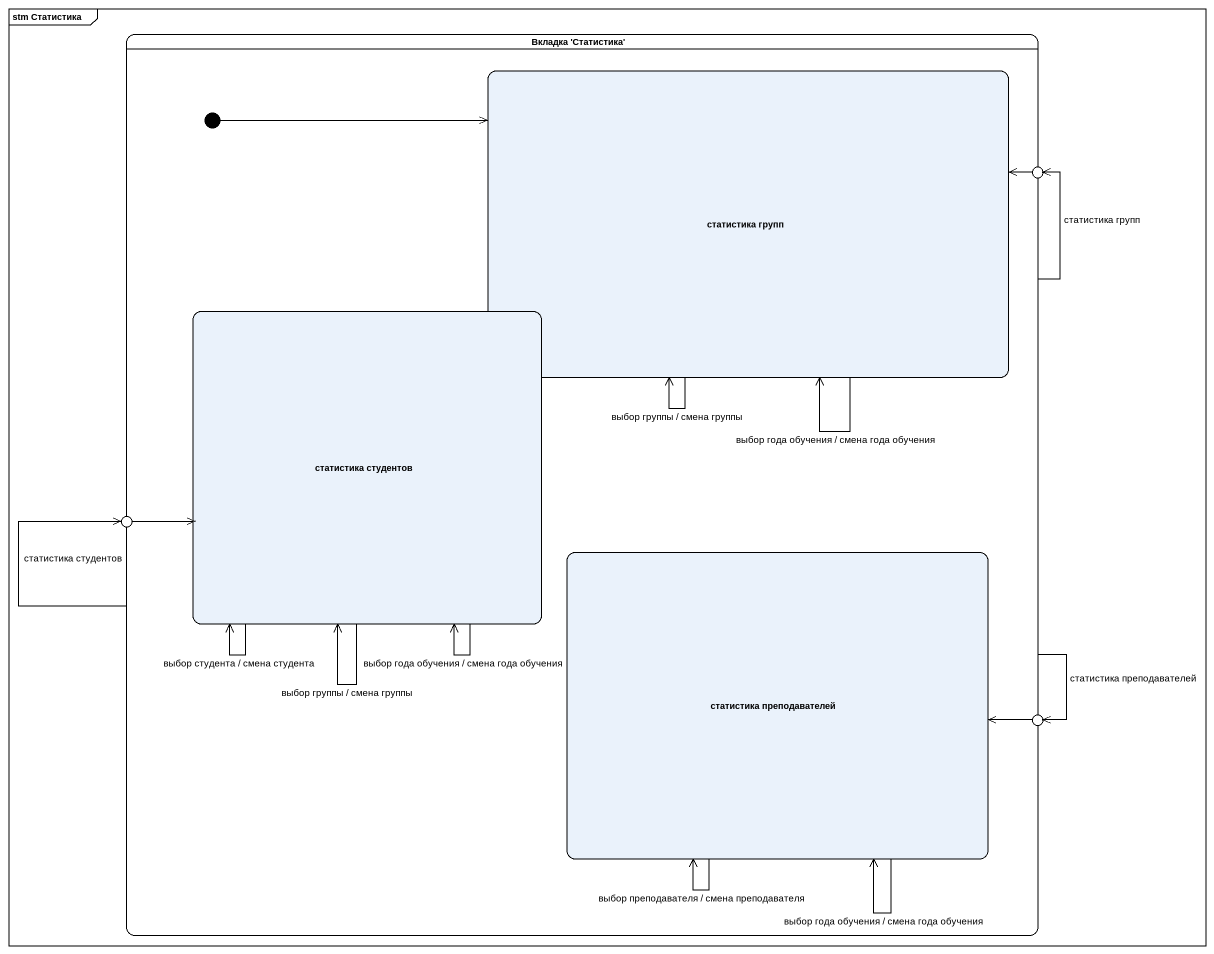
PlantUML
@startuml
mainframe stm Статистика
hide empty description
state "Вкладка 'Статистика'" as Вкладка_Статистика {
  state "статистика групп" as статистика_групп
  state "статистика студентов" as статистика_студентов
  state "статистика преподавателей" as статистика_преподавателей
  [*] -right-> статистика_групп
}
state entry1 <<choice>>
state entry2 <<choice>>
state entry3 <<choice>>
Вкладка_Статистика -up-> entry1 : статистика групп
Вкладка_Статистика -left-> entry2 : статистика студентов
Вкладка_Статистика -right-> entry3 : статистика преподавателей
статистика_групп --> статистика_групп : выбор группы / смена группы
статистика_групп --> статистика_групп : выбор года обучения / смена года обучения
entry1 -left-> статистика_групп
статистика_студентов --> статистика_студентов : выбор группы / смена группы
статистика_студентов --> статистика_студентов : выбор года обучения / смена года обучения
статистика_студентов --> статистика_студентов : выбор студента / смена студента
entry2 -right-> статистика_студентов
статистика_преподавателей --> статистика_преподавателей : выбор преподавателя / смена преподавателя
статистика_преподавателей --> статистика_преподавателей : выбор года обучения / смена года обучения
entry3 -left-> статистика_преподавателей
@enduml
